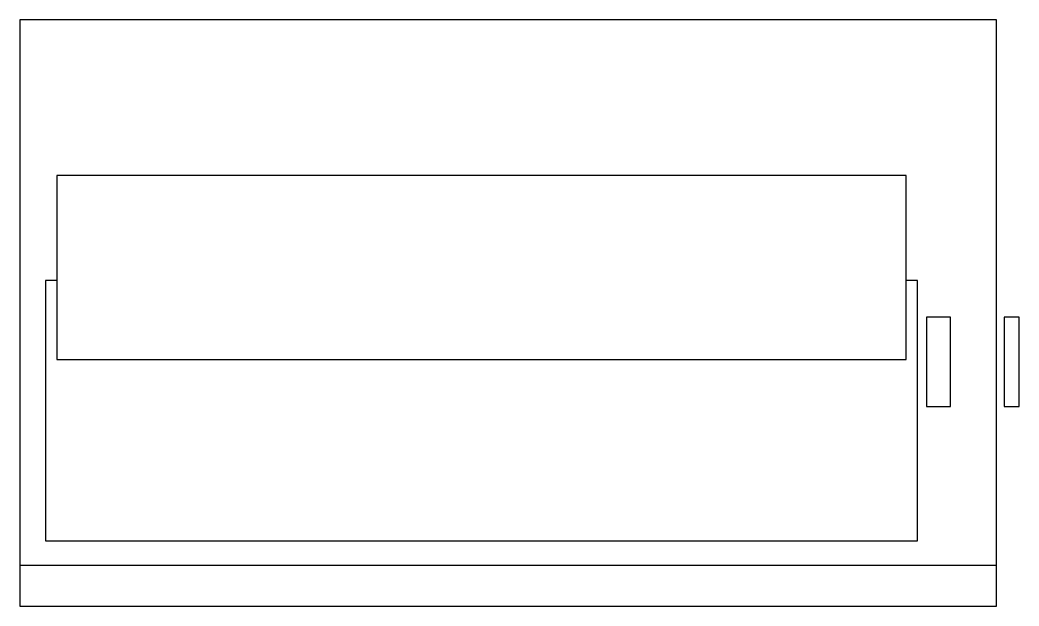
# Model space of a CAD drawing. Extents: x 18.96 to 19.574, y 28.172 to 28.532.
import ezdxf

# ---------------------------------------------------------------- set-up
doc = ezdxf.new("R2010")
doc.units = 0
doc.header["$MEASUREMENT"] = 0
doc.layers.add('E-ESCRITORIO', color=1, linetype='CONTINUOUS')

msp = doc.modelspace()

# ---------------------------------------------------------------- linework, layer by layer
at = {"layer": 'E-ESCRITORIO'}
msp.add_line((18.95995, 28.19725), (19.55995, 28.19725), dxfattribs=at)
for points in [[(19.55995, 28.17225), (19.55995, 28.53225), (18.95995, 28.53225), (18.95995, 28.17225)], [(19.50443, 28.32364), (19.50443, 28.43673), (18.98259, 28.43673), (18.98259, 28.32364)], [(19.53186, 28.29475), (19.53186, 28.34975), (19.5171, 28.34975), (19.5171, 28.29475)], [(19.57387, 28.29475), (19.57387, 28.34975), (19.56478, 28.34975), (19.56478, 28.29475)]]:
    msp.add_lwpolyline(points, close=True, dxfattribs=at)
msp.add_lwpolyline([(18.98259, 28.37225), (18.97559, 28.37225), (18.97559, 28.21225), (19.51143, 28.21225), (19.51143, 28.37225), (19.50443, 28.37225)], dxfattribs=at)

doc.saveas('drawing.dxf')
